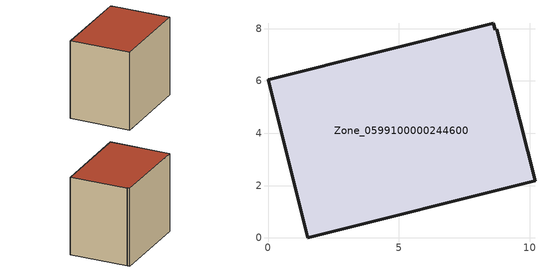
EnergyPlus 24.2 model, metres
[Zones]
Zone_0599100000244600
 floor ground (C_G): 8.62,8.21 8.68,7.95 8.76,7.97 10.21,2.18 1.52,0 0,6.05 z0
 wall outside (C_F): 8.62,8.21 0,6.05 1.52,0 10.21,2.18 8.76,7.97 8.68,7.95 8.62,8.21 z0:8.14
 roof outside (C_R): 8.68,7.95 8.62,8.21 0,6.05 1.52,0 10.21,2.18 8.76,7.97 z8.14
[BUILDING]
Pand.0599100000244600: North Axis=0; Terrain=City; Loads Convergence Tolerance Value=0.04; Temperature Convergence Tolerance Value=0.4; Solar Distribution=FullExterior; Maximum Number of Warmup Days=25; Minimum Number of Warmup Days=1
[Site:Location]
Rotterdam.The.Hague.AP_ZH_NLD Design_Conditions: Latitude=51.96; Longitude=4.45; Time Zone=1; Elevation=-4.5
[SITE:GROUNDTEMPERATURE:BUILDINGSURFACE]
18, 18, 18, 18, 18, 18, 18, 18, 18, 18, 18, 18
[MATERIAL] Thermal Absorptance=0.9; Solar Absorptance=0.7; Visible Absorptance=0.7
Name | Roughness | Thickness | Conductivity | Density | Specific Heat
G.TC.1965-1974 | MediumSmooth | 0.15 | 0.882353 | 540 | 1210
F.TC.1965-1974 | Rough | 0.3 | 0.697674 | 1920 | 840
R.TC.1965-1974 | MediumRough | 0.2 | 0.232558 | 1500 | 1000
[CONSTRUCTION]
C_G: G.TC.1965-1974
C_F: F.TC.1965-1974
C_R: R.TC.1965-1974
[ZONE]
Zone_0599100000244600: Type=1; Multiplier=1; Ceiling Height=Autocalculate; Volume=Autocalculate; Floor Area=autocalculate; Part of Total Floor Area=Yes
[ZONEINFILTRATION:DESIGNFLOWRATE]
Infil_Zone_0599100000244600: Zone or ZoneList or Space or SpaceList=Zone_0599100000244600; Schedule=AlwaysOn; Design Flow Rate Calculation Method=Flow/Area; Flow Rate per Floor Area=0.003; Constant Term Coefficient=1; Temperature Term Coefficient=0; Velocity Term Coefficient=0; Velocity Squared Term Coefficient=0
[HVACTEMPLATE:ZONE:IDEALLOADSAIRSYSTEM]
Zone_0599100000244600: Maximum Heating Supply Air Temperature=50; Minimum Cooling Supply Air Temperature=13; Maximum Heating Supply Air Humidity Ratio=0.0156; Minimum Cooling Supply Air Humidity Ratio=0.0077; Heating Limit=NoLimit; Cooling Limit=NoLimit; Dehumidification Control Type=ConstantSensibleHeatRatio; Cooling Sensible Heat Ratio=0.7; Dehumidification Setpoint=60; Humidification Control Type=None; Humidification Setpoint=30; Outdoor Air Method=None; Outdoor Air Flow Rate per Person=0.00944; Outdoor Air Flow Rate per Zone Floor Area=0; Outdoor Air Flow Rate per Zone=0; Demand Controlled Ventilation Type=None; Outdoor Air Economizer Type=NoEconomizer; Heat Recovery Type=None; Sensible Heat Recovery Effectiveness=0.7; Latent Heat Recovery Effectiveness=0.65
[ZONECONTROL:THERMOSTAT]
ThermostatControl_Zone_0599100000244600: Zone or ZoneList=Zone_0599100000244600; Control Type Schedule=DualSetpointControlType; Control 1=Thermostat_Zone_0599100000244600; Temperature Difference Between Cutout And Setpoint=0
[THERMOSTATSETPOINT:DUALSETPOINT]
Thermostat_Zone_0599100000244600: Heating Setpoint Temperature Schedule=HeatingSetpoint_Zone_0599100000244600; Cooling Setpoint Temperature Schedule=CoolingSetpoint_Zone_0599100000244600
[SCHEDULE:COMPACT]
HeatingSetpoint_Zone_0599100000244600: Through: 12/31, For: AllDays, Until: 24:00, 21
CoolingSetpoint_Zone_0599100000244600: Through: 12/31, For: AllDays, Until: 24:00, 24
DualSetpointControlType: Through: 12/31, For: AllDays, Until: 24:00, 4
AlwaysOn: Through: 12/31, For: AllDays, Until: 24:00, 1
